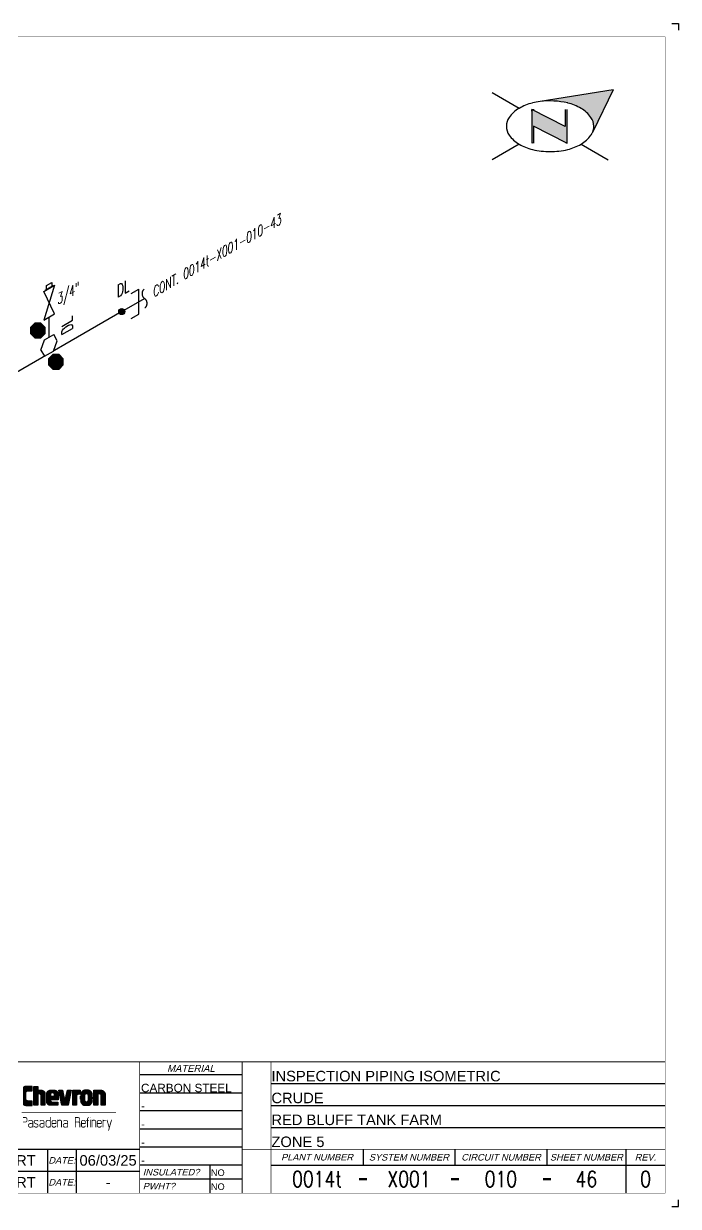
# Model space of a CAD drawing. Header units: inches. Extents: x 0 to 17.2, y 0 to 11.2.
# Drawn here: x 11.02 to 17.25, y 0 to 11.25 of the extents above; entities that cross this region are included whole.
import ezdxf
from ezdxf.enums import TextEntityAlignment as Align

# ---------------------------------------------------------------- set-up
doc = ezdxf.new("R2010")
doc.units = ezdxf.units.IN
doc.header["$MEASUREMENT"] = 0
doc.linetypes.add('HIDDEN2', pattern=[0.1875, 0.125, -0.0625])
for name, color, linetype in [('BORDER', 3, 'Continuous'), ('BORDERTEXT', 7, 'Continuous'), ('Continuation', 7, 'Continuous'), ('DL', 20, 'Continuous'), ('FITTINGS', 4, 'Continuous'), ('LOGO', 8, 'Continuous'), ('PART_PCML', 7, 'Continuous'), ('PIPE-ANNO', 150, 'HIDDEN2'), ('TEXT', 7, 'Continuous'), ('UNAS.PIPE', 251, 'Continuous')]:
    doc.layers.add(name, color=color, linetype=linetype)
doc.layers.add('PIPE', color=7, linetype='Continuous', lineweight=30)
doc.styles.add('FEASStandard', font='arial.ttf')
doc.styles.add('ISO30', font='simplex.shx', dxfattribs={"width": 0.85, "oblique": 30, "height": 0.075})
doc.styles.add('PART_Standard', font='romans', dxfattribs={"width": 0.8, "height": 0.09})
doc.styles.add('Richmond', font='arial.ttf')
doc.styles.add('SIMPLEX', font='ROMANS')
doc.dimstyles.new('Richmond', dxfattribs={"dimtxt": 0.18, "dimasz": 0.18, "dimexe": 0.18, "dimexo": 0.0625, "dimgap": 0.09, "dimtad": 0, "dimtih": 1, "dimtoh": 1, "dimdec": 4, "dimzin": 0, "dimdsep": 46, "dimtxsty": 'Richmond', "dimcen": 0.09, "dimadec": 0, "dimazin": 0, "dimtfac": 1, "dimtdec": 4, "dimtofl": 0, "dimtmove": 0, "dimatfit": 3, "dimfxl": 1, "dimtolj": 1, "dimtzin": 0, "dimarcsym": 0})

# ---------------------------------------------------------------- blocks, each defined once
blk = doc.blocks.new('north2')
at = {"layer": 'BORDER'}
for points in [[(-0.706, -0.767, -0.156851), (-0.679, -0.851, -0.095667), (-0.689, -0.905), (-0.495, -0.504), (-1.19, -0.617, -0.092194), (-0.928, -0.631, -0.072341), (-0.801, -0.681, -0.106617)], [(-0.938, -1.011), (-0.936, -1.009), (-0.936, -0.691), (-0.952, -0.691), (-0.952, -0.853), (-1.27, -0.691), (-1.27, -0.707), (-1.27, -1.012), (-1.254, -1.012), (-1.254, -0.849)]]:
    blk.add_hatch(color=7, dxfattribs=at).paths.add_polyline_path(points)
at = {"layer": 'BORDER', "color": 7}
for p, q in [((-1.389, -0.681), (-1.646, -0.533)), ((-0.495, -0.504), (-1.19, -0.617)), ((-0.495, -0.504), (-0.689, -0.905)), ((-1.27, -0.691), (-1.27, -1.012)), ((-0.952, -0.853), (-1.27, -0.691)), ((-1.27, -0.707), (-1.27, -0.691)), ((-1.262, -0.691), (-1.246, -0.691)), ((-0.952, -0.691), (-0.952, -0.853)), ((-0.936, -0.691), (-0.936, -1.012)), ((-0.936, -1.012), (-1.254, -0.849)), ((-1.254, -0.849), (-1.254, -1.012)), ((-1.26, -1.011), (-1.262, -1.009)), ((-0.928, -1.012), (-0.944, -1.012)), ((-1.389, -1.021), (-1.646, -1.169)), ((-0.801, -1.021), (-0.544, -1.169))]:
    blk.add_line(p, q, dxfattribs=at)
for centre, radius, start, end in [((-1.152, -1.093), 0.476, 103.4495, 120), ((-1.095, -1.329), 0.719, 97.6203, 103.4495), ((-1.095, -1.329), 0.719, 76.5505, 97.6203), ((-1.039, -1.093), 0.476, 60, 76.5505), ((-1.367, -0.851), 0.144, 144.3429, 180), ((-1.238, -0.944), 0.304, 120, 144.3429), ((-0.953, -0.944), 0.304, 35.6571, 60), ((-0.823, -0.851), 0.144, 360, 35.6571), ((-1.367, -0.851), 0.144, 180, 215.6571), ((-0.823, -0.851), 0.144, 337.5796, 360), ((-1.238, -0.758), 0.304, 215.6571, 240), ((-0.953, -0.758), 0.304, 300, 324.3429), ((-0.823, -0.851), 0.144, 324.3429, 337.5547), ((-1.152, -0.609), 0.476, 240, 256.5505), ((-1.095, -0.373), 0.719, 256.5505, 270), ((-1.095, -0.373), 0.719, 270, 283.4495), ((-1.039, -0.609), 0.476, 283.4495, 300)]:
    blk.add_arc(centre, radius, start, end, dxfattribs=at)
blk = doc.blocks.new('A$C6804a2e5')
blk.add_blockref('north2', (0, 0))
blk = doc.blocks.new('A$C860dd1f6')
at = {"layer": 'PIPE'}
blk.add_blockref('A$C6804a2e5', (0, 0), dxfattribs=at)
blk = doc.blocks.new('Border')
at = {"layer": 'BORDER'}
for p, q in [((13.225, 1.375), (12.25, 1.375)), ((13.5, 1.292), (17.25, 1.292)), ((13.225, 1.203), (12.25, 1.203)), ((13.225, 1.032), (12.25, 1.032)), ((13.5, 1.083), (17.25, 1.083)), ((13.225, 0.86), (12.25, 0.86)), ((13.5, 0.875), (17.25, 0.875)), ((13.225, 0.689), (12.25, 0.689)), ((12.25, 0.667), (10.375, 0.667)), ((11.375, 0.667), (11.375, 0.25)), ((11.65, 0.25), (11.65, 0.667)), ((14.375, 0.667), (14.375, 0.517)), ((15.25, 0.667), (15.25, 0.517)), ((16.125, 0.667), (16.125, 0.517)), ((16.875, 0.667), (16.875, 0.25)), ((12.25, 0.458), (10.375, 0.458)), ((13.225, 0.517), (12.25, 0.517)), ((12.917, 0.517), (12.917, 0.25)), ((13.5, 0.517), (17.25, 0.517)), ((13.225, 0.384), (12.25, 0.384))]:
    blk.add_line(p, q, dxfattribs=at)
at = {"layer": 'BORDER', "const_width": 0.005}
blk.add_lwpolyline([(0.25, 0.25), (17.25, 0.25), (17.25, 11.25), (0.25, 11.25)], close=True, dxfattribs=at)
at = {"layer": 'BORDER', "const_width": 0.00833}
for points in [[(17.25, 1.5), (0.25, 1.5)], [(12.25, 0.25), (12.25, 1.5)], [(13.225, 0.25), (13.225, 1.5)], [(13.5, 0.25), (13.5, 1.5)], [(13.225, 0.667), (17.25, 0.667)]]:
    blk.add_lwpolyline(points, dxfattribs=at)
at = {"layer": 'BORDERTEXT'}
blk.add_line((16.113, 0.384), (16.125, 0.384), dxfattribs=at)
at = {"layer": 'BORDERTEXT', "const_width": 0.0208}
for points in [[(14.338, 0.384), (14.412, 0.384)], [(15.212, 0.384), (15.287, 0.384)], [(16.087, 0.384), (16.163, 0.384)]]:
    blk.add_lwpolyline(points, dxfattribs=at)
at = {"layer": 'LOGO'}
for p, q in [((11.149, 1.091), (11.149, 1.26)), ((11.152, 1.09), (11.152, 1.261)), ((11.155, 1.088), (11.155, 1.263)), ((11.158, 1.087), (11.158, 1.264)), ((11.161, 1.086), (11.161, 1.265)), ((11.164, 1.086), (11.164, 1.265)), ((11.168, 1.085), (11.168, 1.266)), ((11.171, 1.216), (11.171, 1.266)), ((11.174, 1.22), (11.174, 1.266)), ((11.177, 1.222), (11.177, 1.266)), ((11.18, 1.223), (11.18, 1.266)), ((11.183, 1.224), (11.183, 1.266)), ((11.186, 1.224), (11.186, 1.266)), ((11.189, 1.224), (11.189, 1.266)), ((11.193, 1.224), (11.193, 1.266)), ((11.196, 1.224), (11.196, 1.266)), ((11.199, 1.224), (11.199, 1.266)), ((11.202, 1.224), (11.202, 1.266)), ((11.205, 1.224), (11.205, 1.266)), ((11.208, 1.224), (11.208, 1.266)), ((11.211, 1.224), (11.211, 1.266)), ((11.214, 1.224), (11.214, 1.266)), ((11.218, 1.224), (11.218, 1.266)), ((11.221, 1.224), (11.221, 1.266)), ((11.224, 1.224), (11.224, 1.266)), ((11.227, 1.224), (11.227, 1.266)), ((11.246, 1.086), (11.246, 1.266)), ((11.249, 1.086), (11.249, 1.266)), ((11.252, 1.086), (11.252, 1.266)), ((11.255, 1.086), (11.255, 1.266)), ((11.258, 1.086), (11.258, 1.266)), ((11.261, 1.086), (11.261, 1.266)), ((11.264, 1.086), (11.264, 1.266)), ((11.268, 1.086), (11.268, 1.266)), ((11.271, 1.086), (11.271, 1.266)), ((11.274, 1.086), (11.274, 1.266)), ((11.277, 1.086), (11.277, 1.266)), ((11.28, 1.086), (11.28, 1.266)), ((11.171, 1.085), (11.171, 1.136)), ((11.174, 1.085), (11.174, 1.132)), ((11.177, 1.085), (11.177, 1.13)), ((11.18, 1.085), (11.18, 1.128)), ((11.183, 1.085), (11.183, 1.128)), ((11.186, 1.085), (11.186, 1.127)), ((11.189, 1.085), (11.189, 1.127)), ((11.193, 1.085), (11.193, 1.127)), ((11.196, 1.085), (11.196, 1.127)), ((11.199, 1.085), (11.199, 1.127)), ((11.202, 1.085), (11.202, 1.127)), ((11.205, 1.085), (11.205, 1.127)), ((11.208, 1.085), (11.208, 1.127)), ((11.211, 1.085), (11.211, 1.127)), ((11.214, 1.085), (11.214, 1.127)), ((11.218, 1.085), (11.218, 1.127)), ((11.221, 1.085), (11.221, 1.127)), ((11.224, 1.085), (11.224, 1.127)), ((11.227, 1.085), (11.227, 1.127)), ((11.283, 1.194), (11.283, 1.229)), ((11.286, 1.194), (11.286, 1.229)), ((11.289, 1.194), (11.289, 1.229)), ((11.293, 1.194), (11.293, 1.229)), ((11.296, 1.194), (11.296, 1.229)), ((11.299, 1.194), (11.299, 1.229)), ((11.302, 1.193), (11.302, 1.229)), ((11.305, 1.192), (11.305, 1.229)), ((11.308, 1.19), (11.308, 1.229)), ((11.311, 1.186), (11.311, 1.229)), ((11.314, 1.086), (11.314, 1.229)), ((11.318, 1.086), (11.318, 1.229)), ((11.321, 1.086), (11.321, 1.229)), ((11.324, 1.086), (11.324, 1.228)), ((11.327, 1.086), (11.327, 1.227)), ((11.33, 1.086), (11.33, 1.226)), ((11.333, 1.086), (11.333, 1.224)), ((11.336, 1.086), (11.336, 1.221)), ((11.339, 1.086), (11.339, 1.219)), ((11.343, 1.086), (11.343, 1.215)), ((11.346, 1.086), (11.346, 1.21)), ((11.349, 1.086), (11.349, 1.2)), ((11.368, 1.111), (11.368, 1.204)), ((11.371, 1.104), (11.371, 1.211)), ((11.374, 1.099), (11.374, 1.216)), ((11.377, 1.096), (11.377, 1.219)), ((11.38, 1.093), (11.38, 1.222)), ((11.383, 1.091), (11.383, 1.224)), ((11.386, 1.089), (11.386, 1.226)), ((11.389, 1.088), (11.389, 1.227)), ((11.393, 1.087), (11.393, 1.228)), ((11.396, 1.086), (11.396, 1.229)), ((11.399, 1.086), (11.399, 1.229)), ((11.402, 1.139), (11.402, 1.229)), ((11.402, 1.086), (11.402, 1.132)), ((11.405, 1.2), (11.405, 1.229)), ((11.405, 1.139), (11.405, 1.174)), ((11.408, 1.202), (11.408, 1.229)), ((11.408, 1.139), (11.408, 1.174)), ((11.411, 1.204), (11.411, 1.229)), ((11.411, 1.139), (11.411, 1.174)), ((11.414, 1.205), (11.414, 1.229)), ((11.414, 1.139), (11.414, 1.174)), ((11.418, 1.205), (11.418, 1.229)), ((11.418, 1.139), (11.418, 1.174)), ((11.421, 1.205), (11.421, 1.229)), ((11.421, 1.139), (11.421, 1.174)), ((11.424, 1.205), (11.424, 1.229)), ((11.424, 1.139), (11.424, 1.174)), ((11.427, 1.205), (11.427, 1.229)), ((11.427, 1.139), (11.427, 1.174)), ((11.43, 1.204), (11.43, 1.229)), ((11.43, 1.139), (11.43, 1.174)), ((11.433, 1.202), (11.433, 1.229)), ((11.433, 1.139), (11.433, 1.174)), ((11.436, 1.199), (11.436, 1.229)), ((11.436, 1.139), (11.436, 1.174)), ((11.439, 1.139), (11.439, 1.229)), ((11.443, 1.139), (11.443, 1.229)), ((11.446, 1.139), (11.446, 1.229)), ((11.449, 1.139), (11.449, 1.228)), ((11.452, 1.139), (11.452, 1.227)), ((11.455, 1.139), (11.455, 1.225)), ((11.458, 1.139), (11.458, 1.223)), ((11.461, 1.139), (11.461, 1.221)), ((11.464, 1.139), (11.464, 1.218)), ((11.468, 1.139), (11.468, 1.214)), ((11.471, 1.139), (11.471, 1.208)), ((11.474, 1.139), (11.474, 1.196)), ((11.483, 1.216), (11.483, 1.229)), ((11.486, 1.201), (11.486, 1.229)), ((11.489, 1.186), (11.489, 1.229)), ((11.493, 1.171), (11.493, 1.229)), ((11.496, 1.156), (11.496, 1.229)), ((11.499, 1.141), (11.499, 1.229)), ((11.502, 1.126), (11.502, 1.229)), ((11.505, 1.111), (11.505, 1.229)), ((11.508, 1.096), (11.508, 1.229)), ((11.511, 1.086), (11.511, 1.229)), ((11.514, 1.086), (11.514, 1.229)), ((11.518, 1.086), (11.518, 1.224)), ((11.521, 1.086), (11.521, 1.209)), ((11.524, 1.086), (11.524, 1.195)), ((11.527, 1.086), (11.527, 1.181)), ((11.53, 1.086), (11.53, 1.167)), ((11.533, 1.086), (11.533, 1.153)), ((11.536, 1.086), (11.536, 1.138)), ((11.543, 1.086), (11.543, 1.133)), ((11.546, 1.086), (11.546, 1.146)), ((11.549, 1.086), (11.549, 1.16)), ((11.552, 1.086), (11.552, 1.174)), ((11.555, 1.086), (11.555, 1.187)), ((11.558, 1.086), (11.558, 1.201)), ((11.561, 1.086), (11.561, 1.215)), ((11.564, 1.086), (11.564, 1.228)), ((11.568, 1.086), (11.568, 1.229)), ((11.571, 1.089), (11.571, 1.229)), ((11.574, 1.104), (11.574, 1.229)), ((11.577, 1.119), (11.577, 1.229)), ((11.58, 1.134), (11.58, 1.229)), ((11.583, 1.149), (11.583, 1.229)), ((11.586, 1.163), (11.586, 1.229)), ((11.589, 1.178), (11.589, 1.229)), ((11.593, 1.193), (11.593, 1.229)), ((11.596, 1.208), (11.596, 1.229)), ((11.599, 1.222), (11.599, 1.229)), ((11.614, 1.086), (11.614, 1.229)), ((11.618, 1.086), (11.618, 1.229)), ((11.621, 1.086), (11.621, 1.229)), ((11.624, 1.086), (11.624, 1.229)), ((11.627, 1.086), (11.627, 1.229)), ((11.63, 1.086), (11.63, 1.229)), ((11.633, 1.086), (11.633, 1.229)), ((11.636, 1.086), (11.636, 1.229)), ((11.639, 1.086), (11.639, 1.229)), ((11.643, 1.086), (11.643, 1.229)), ((11.646, 1.086), (11.646, 1.229)), ((11.649, 1.086), (11.649, 1.229)), ((11.652, 1.183), (11.652, 1.229)), ((11.655, 1.187), (11.655, 1.229)), ((11.658, 1.189), (11.658, 1.229)), ((11.661, 1.19), (11.661, 1.229)), ((11.664, 1.191), (11.664, 1.229)), ((11.668, 1.191), (11.668, 1.229)), ((11.671, 1.191), (11.671, 1.229)), ((11.674, 1.191), (11.674, 1.229)), ((11.677, 1.191), (11.677, 1.229)), ((11.68, 1.191), (11.68, 1.229)), ((11.683, 1.191), (11.683, 1.229)), ((11.689, 1.143), (11.689, 1.173)), ((11.693, 1.115), (11.693, 1.201)), ((11.696, 1.107), (11.696, 1.208)), ((11.699, 1.103), (11.699, 1.213)), ((11.702, 1.099), (11.702, 1.216)), ((11.705, 1.096), (11.705, 1.22)), ((11.708, 1.093), (11.708, 1.222)), ((11.711, 1.092), (11.711, 1.224)), ((11.714, 1.09), (11.714, 1.225)), ((11.718, 1.088), (11.718, 1.227)), ((11.721, 1.087), (11.721, 1.228)), ((11.724, 1.087), (11.724, 1.229)), ((11.727, 1.185), (11.727, 1.229)), ((11.727, 1.086), (11.727, 1.13)), ((11.73, 1.19), (11.73, 1.229)), ((11.733, 1.193), (11.733, 1.229)), ((11.736, 1.194), (11.736, 1.229)), ((11.739, 1.195), (11.739, 1.229)), ((11.743, 1.195), (11.743, 1.229)), ((11.746, 1.195), (11.746, 1.229)), ((11.749, 1.195), (11.749, 1.229)), ((11.752, 1.195), (11.752, 1.229)), ((11.755, 1.193), (11.755, 1.229)), ((11.758, 1.191), (11.758, 1.229)), ((11.761, 1.187), (11.761, 1.229)), ((11.761, 1.086), (11.761, 1.129)), ((11.764, 1.087), (11.764, 1.229)), ((11.768, 1.087), (11.768, 1.228)), ((11.771, 1.088), (11.771, 1.227)), ((11.774, 1.089), (11.774, 1.226)), ((11.777, 1.091), (11.777, 1.224)), ((11.78, 1.093), (11.78, 1.222)), ((11.783, 1.095), (11.783, 1.22)), ((11.786, 1.098), (11.786, 1.217)), ((11.789, 1.102), (11.789, 1.214)), ((11.793, 1.106), (11.793, 1.209)), ((11.796, 1.113), (11.796, 1.202)), ((11.799, 1.131), (11.799, 1.184)), ((11.814, 1.086), (11.814, 1.229)), ((11.818, 1.086), (11.818, 1.229)), ((11.821, 1.086), (11.821, 1.229)), ((11.824, 1.086), (11.824, 1.229)), ((11.827, 1.086), (11.827, 1.229)), ((11.83, 1.086), (11.83, 1.229)), ((11.833, 1.086), (11.833, 1.229)), ((11.836, 1.086), (11.836, 1.229)), ((11.839, 1.086), (11.839, 1.229)), ((11.843, 1.086), (11.843, 1.229)), ((11.846, 1.086), (11.846, 1.229)), ((11.849, 1.086), (11.849, 1.229)), ((11.852, 1.194), (11.852, 1.229)), ((11.855, 1.194), (11.855, 1.229)), ((11.858, 1.194), (11.858, 1.229)), ((11.861, 1.194), (11.861, 1.229)), ((11.864, 1.194), (11.864, 1.229)), ((11.868, 1.194), (11.868, 1.229)), ((11.871, 1.193), (11.871, 1.229)), ((11.874, 1.193), (11.874, 1.229)), ((11.877, 1.191), (11.877, 1.229)), ((11.88, 1.188), (11.88, 1.229)), ((11.883, 1.184), (11.883, 1.229)), ((11.886, 1.086), (11.886, 1.229)), ((11.889, 1.086), (11.889, 1.228)), ((11.893, 1.086), (11.893, 1.228)), ((11.896, 1.086), (11.896, 1.226)), ((11.899, 1.086), (11.899, 1.225)), ((11.902, 1.086), (11.902, 1.223)), ((11.905, 1.086), (11.905, 1.221)), ((11.908, 1.086), (11.908, 1.219)), ((11.911, 1.086), (11.911, 1.215)), ((11.914, 1.086), (11.914, 1.212)), ((11.918, 1.086), (11.918, 1.206)), ((11.921, 1.086), (11.921, 1.198)), ((11.405, 1.086), (11.405, 1.124)), ((11.408, 1.086), (11.408, 1.121)), ((11.411, 1.086), (11.411, 1.119)), ((11.414, 1.086), (11.414, 1.118)), ((11.418, 1.086), (11.418, 1.117)), ((11.421, 1.086), (11.421, 1.117)), ((11.424, 1.086), (11.424, 1.117)), ((11.427, 1.086), (11.427, 1.117)), ((11.43, 1.086), (11.43, 1.117)), ((11.433, 1.086), (11.433, 1.117)), ((11.436, 1.086), (11.436, 1.117)), ((11.439, 1.086), (11.439, 1.117)), ((11.443, 1.086), (11.443, 1.117)), ((11.446, 1.086), (11.446, 1.117)), ((11.449, 1.086), (11.449, 1.117)), ((11.452, 1.086), (11.452, 1.117)), ((11.455, 1.086), (11.455, 1.117)), ((11.458, 1.086), (11.458, 1.117)), ((11.461, 1.086), (11.461, 1.117)), ((11.464, 1.086), (11.464, 1.117)), ((11.468, 1.086), (11.468, 1.117)), ((11.471, 1.086), (11.471, 1.117)), ((11.539, 1.086), (11.539, 1.124)), ((11.73, 1.086), (11.73, 1.125)), ((11.733, 1.086), (11.733, 1.122)), ((11.736, 1.086), (11.736, 1.121)), ((11.739, 1.086), (11.739, 1.12)), ((11.743, 1.086), (11.743, 1.12)), ((11.746, 1.086), (11.746, 1.12)), ((11.749, 1.086), (11.749, 1.12)), ((11.752, 1.086), (11.752, 1.121)), ((11.755, 1.086), (11.755, 1.122)), ((11.758, 1.086), (11.758, 1.124))]:
    blk.add_line(p, q, dxfattribs=at)
for points in [[(11.228, 1.086), (11.228, 1.127), (11.186, 1.127), (11.184, 1.128), (11.183, 1.128), (11.181, 1.128), (11.18, 1.129), (11.178, 1.129), (11.177, 1.13), (11.176, 1.131), (11.174, 1.132), (11.173, 1.133), (11.172, 1.134), (11.171, 1.135), (11.17, 1.136), (11.17, 1.138), (11.169, 1.139), (11.168, 1.141), (11.168, 1.142), (11.168, 1.144), (11.168, 1.145), (11.168, 1.206), (11.168, 1.208), (11.168, 1.209), (11.168, 1.211), (11.169, 1.213), (11.17, 1.214), (11.17, 1.215), (11.171, 1.217), (11.172, 1.218), (11.173, 1.219), (11.174, 1.22), (11.176, 1.221), (11.177, 1.222), (11.178, 1.223), (11.18, 1.223), (11.181, 1.224), (11.183, 1.224), (11.184, 1.224), (11.186, 1.224), (11.228, 1.224), (11.228, 1.266), (11.171, 1.266), (11.169, 1.266), (11.166, 1.266), (11.164, 1.265), (11.161, 1.265), (11.159, 1.264), (11.157, 1.263), (11.155, 1.263), (11.152, 1.261), (11.15, 1.26), (11.148, 1.259), (11.146, 1.258)], [(11.146, 1.093), (11.148, 1.092), (11.15, 1.091), (11.152, 1.09), (11.155, 1.089), (11.157, 1.088), (11.159, 1.087), (11.161, 1.086), (11.164, 1.086), (11.166, 1.085), (11.169, 1.085), (11.171, 1.085), (11.228, 1.085)], [(11.439, 1.174), (11.439, 1.191), (11.439, 1.192), (11.439, 1.194), (11.438, 1.195), (11.438, 1.196), (11.437, 1.198), (11.437, 1.199), (11.436, 1.2), (11.435, 1.201), (11.434, 1.202), (11.433, 1.202), (11.432, 1.203), (11.431, 1.204), (11.429, 1.204), (11.428, 1.205), (11.427, 1.205), (11.425, 1.205), (11.416, 1.205), (11.415, 1.205), (11.413, 1.205), (11.412, 1.204), (11.411, 1.204), (11.409, 1.203), (11.408, 1.202), (11.407, 1.202), (11.406, 1.201), (11.405, 1.2), (11.404, 1.199), (11.404, 1.198), (11.403, 1.196), (11.403, 1.195), (11.402, 1.194), (11.402, 1.192), (11.402, 1.191), (11.402, 1.174), (11.439, 1.174)], [(11.57, 1.086), (11.51, 1.086), (11.48, 1.229), (11.516, 1.229), (11.54, 1.121), (11.565, 1.229), (11.6, 1.229), (11.57, 1.086)], [(11.614, 1.086), (11.614, 1.229), (11.684, 1.229), (11.684, 1.191), (11.665, 1.191), (11.664, 1.191), (11.662, 1.19), (11.661, 1.19), (11.66, 1.19), (11.658, 1.189), (11.657, 1.189), (11.656, 1.188), (11.655, 1.187), (11.654, 1.186), (11.653, 1.185), (11.652, 1.184), (11.652, 1.182), (11.651, 1.181), (11.651, 1.18), (11.651, 1.179), (11.65, 1.177), (11.65, 1.176), (11.65, 1.086), (11.614, 1.086)]]:
    blk.add_lwpolyline(points, dxfattribs=at)
for points in [[(11.331, 1.225), (11.333, 1.224), (11.335, 1.223), (11.337, 1.221), (11.338, 1.22), (11.34, 1.218), (11.341, 1.216), (11.343, 1.215), (11.344, 1.213), (11.345, 1.211), (11.346, 1.209), (11.347, 1.207), (11.348, 1.205), (11.348, 1.203), (11.349, 1.2), (11.349, 1.198), (11.349, 1.196), (11.349, 1.194), (11.349, 1.086), (11.314, 1.086), (11.314, 1.177, 0.414214), (11.297, 1.194), (11.281, 1.194), (11.281, 1.086), (11.245, 1.086), (11.245, 1.266), (11.281, 1.266), (11.281, 1.229), (11.314, 1.229), (11.316, 1.229), (11.318, 1.229), (11.32, 1.229), (11.323, 1.228), (11.325, 1.228), (11.327, 1.227), (11.329, 1.226)], [(11.897, 1.226), (11.899, 1.225), (11.901, 1.224), (11.903, 1.223), (11.905, 1.221), (11.907, 1.22), (11.909, 1.218), (11.911, 1.216), (11.912, 1.214), (11.914, 1.213), (11.915, 1.211), (11.916, 1.209), (11.917, 1.206), (11.919, 1.204), (11.919, 1.202), (11.92, 1.2), (11.921, 1.197), (11.921, 1.195), (11.922, 1.192), (11.922, 1.19), (11.922, 1.188), (11.922, 1.086), (11.885, 1.086), (11.885, 1.177, 0.414214), (11.868, 1.194), (11.851, 1.194), (11.851, 1.086), (11.814, 1.086), (11.814, 1.229), (11.88, 1.229), (11.883, 1.229), (11.885, 1.229), (11.887, 1.229), (11.89, 1.228), (11.892, 1.228), (11.895, 1.227)]]:
    blk.add_lwpolyline(points, format="xyb", close=True, dxfattribs=at)
for points in [[(11.471, 1.086), (11.402, 1.086), (11.399, 1.086), (11.397, 1.086), (11.395, 1.086), (11.393, 1.087), (11.391, 1.088), (11.389, 1.088), (11.387, 1.089), (11.385, 1.09), (11.382, 1.091), (11.381, 1.093), (11.379, 1.094), (11.377, 1.095), (11.376, 1.097), (11.374, 1.099), (11.373, 1.101), (11.372, 1.102), (11.37, 1.104), (11.369, 1.106), (11.369, 1.108), (11.368, 1.111), (11.367, 1.113), (11.367, 1.115), (11.366, 1.117), (11.366, 1.119), (11.366, 1.121), (11.366, 1.194), (11.366, 1.196), (11.366, 1.198), (11.367, 1.2), (11.367, 1.203), (11.368, 1.205), (11.369, 1.207), (11.369, 1.209), (11.37, 1.211), (11.372, 1.213), (11.373, 1.215), (11.374, 1.216), (11.376, 1.218), (11.377, 1.22), (11.379, 1.221), (11.381, 1.223), (11.382, 1.224), (11.385, 1.225), (11.387, 1.226), (11.389, 1.227), (11.391, 1.228), (11.393, 1.228), (11.395, 1.229), (11.397, 1.229), (11.399, 1.229), (11.402, 1.229), (11.438, 1.229), (11.44, 1.229), (11.443, 1.229), (11.445, 1.229), (11.447, 1.228), (11.449, 1.228), (11.451, 1.227), (11.453, 1.226), (11.455, 1.225), (11.457, 1.224), (11.459, 1.223), (11.461, 1.221), (11.463, 1.22), (11.464, 1.218), (11.466, 1.216), (11.467, 1.215), (11.468, 1.213), (11.47, 1.211), (11.47, 1.209), (11.471, 1.207), (11.472, 1.205), (11.473, 1.203), (11.473, 1.2), (11.474, 1.198), (11.474, 1.196), (11.474, 1.194), (11.474, 1.139), (11.402, 1.139), (11.402, 1.139), (11.402, 1.133), (11.402, 1.132), (11.402, 1.13), (11.403, 1.129), (11.403, 1.127), (11.404, 1.126), (11.405, 1.125), (11.406, 1.123), (11.407, 1.122), (11.408, 1.121), (11.409, 1.12), (11.411, 1.119), (11.412, 1.119), (11.414, 1.118), (11.415, 1.117), (11.417, 1.117), (11.418, 1.117), (11.42, 1.117), (11.471, 1.117)], [(11.696, 1.209), (11.695, 1.206), (11.694, 1.204), (11.693, 1.202), (11.692, 1.2), (11.692, 1.197), (11.691, 1.195), (11.691, 1.192), (11.691, 1.19), (11.691, 1.188), (11.69, 1.187), (11.69, 1.187), (11.69, 1.186), (11.69, 1.186), (11.69, 1.185), (11.69, 1.185), (11.69, 1.184), (11.69, 1.184), (11.69, 1.183), (11.69, 1.183), (11.69, 1.182), (11.69, 1.182), (11.69, 1.181), (11.69, 1.181), (11.69, 1.18), (11.69, 1.18), (11.69, 1.179), (11.69, 1.179), (11.69, 1.178), (11.69, 1.178), (11.69, 1.177), (11.69, 1.177), (11.69, 1.176), (11.69, 1.176), (11.69, 1.175), (11.69, 1.175), (11.69, 1.174), (11.69, 1.174), (11.69, 1.173), (11.69, 1.173), (11.689, 1.172), (11.689, 1.172), (11.689, 1.171), (11.689, 1.171), (11.689, 1.17), (11.689, 1.17), (11.689, 1.169), (11.689, 1.169), (11.689, 1.168), (11.689, 1.168), (11.689, 1.167), (11.689, 1.167), (11.689, 1.166), (11.689, 1.166), (11.689, 1.165), (11.689, 1.165), (11.689, 1.164), (11.689, 1.164), (11.689, 1.163), (11.689, 1.163), (11.689, 1.162), (11.689, 1.162), (11.689, 1.161), (11.689, 1.16), (11.689, 1.16), (11.689, 1.16), (11.689, 1.159), (11.689, 1.159), (11.689, 1.158), (11.689, 1.157), (11.689, 1.157), (11.689, 1.157), (11.689, 1.156), (11.689, 1.156), (11.689, 1.155), (11.689, 1.155), (11.689, 1.154), (11.689, 1.154), (11.689, 1.153), (11.689, 1.153), (11.689, 1.152), (11.689, 1.151), (11.689, 1.151), (11.689, 1.151), (11.689, 1.15), (11.689, 1.15), (11.689, 1.149), (11.689, 1.148), (11.689, 1.148), (11.689, 1.148), (11.689, 1.147), (11.689, 1.147), (11.689, 1.146), (11.689, 1.146), (11.689, 1.145), (11.689, 1.145), (11.689, 1.144), (11.689, 1.144), (11.689, 1.143), (11.69, 1.142), (11.69, 1.142), (11.69, 1.141), (11.69, 1.141), (11.69, 1.141), (11.69, 1.14), (11.69, 1.139), (11.69, 1.139), (11.69, 1.138), (11.69, 1.138), (11.69, 1.138), (11.69, 1.137), (11.69, 1.136), (11.69, 1.136), (11.69, 1.135), (11.69, 1.135), (11.69, 1.134), (11.69, 1.134), (11.69, 1.133), (11.69, 1.133), (11.69, 1.132), (11.69, 1.132), (11.69, 1.131), (11.69, 1.131), (11.69, 1.13), (11.69, 1.13), (11.69, 1.129), (11.69, 1.129), (11.69, 1.129), (11.69, 1.128), (11.691, 1.127), (11.691, 1.128), (11.691, 1.125), (11.691, 1.123), (11.691, 1.12), (11.692, 1.118), (11.692, 1.116), (11.693, 1.113), (11.694, 1.111), (11.695, 1.109), (11.696, 1.107), (11.697, 1.105), (11.699, 1.103), (11.7, 1.101), (11.702, 1.099), (11.703, 1.097), (11.705, 1.095), (11.707, 1.094), (11.709, 1.093), (11.711, 1.091), (11.714, 1.09), (11.716, 1.089), (11.718, 1.088), (11.72, 1.088), (11.723, 1.087), (11.725, 1.086), (11.727, 1.086), (11.73, 1.086), (11.732, 1.086), (11.745, 1.086), (11.757, 1.086), (11.759, 1.086), (11.762, 1.086), (11.764, 1.086), (11.766, 1.087), (11.769, 1.088), (11.771, 1.088), (11.773, 1.089), (11.775, 1.09), (11.778, 1.091), (11.78, 1.093), (11.782, 1.094), (11.783, 1.095), (11.785, 1.097), (11.787, 1.099), (11.789, 1.101), (11.79, 1.103), (11.792, 1.105), (11.793, 1.107), (11.794, 1.109), (11.795, 1.111), (11.796, 1.113), (11.797, 1.116), (11.797, 1.118), (11.798, 1.12), (11.798, 1.123), (11.798, 1.125), (11.798, 1.128), (11.798, 1.127), (11.798, 1.128), (11.799, 1.129), (11.799, 1.13), (11.799, 1.13), (11.799, 1.131), (11.799, 1.132), (11.799, 1.133), (11.799, 1.133), (11.799, 1.134), (11.8, 1.135), (11.8, 1.136), (11.8, 1.136), (11.8, 1.137), (11.8, 1.138), (11.8, 1.139), (11.8, 1.139), (11.8, 1.14), (11.8, 1.141), (11.8, 1.142), (11.8, 1.142), (11.8, 1.143), (11.8, 1.144), (11.8, 1.145), (11.8, 1.146), (11.8, 1.146), (11.8, 1.147), (11.8, 1.148), (11.8, 1.148), (11.8, 1.149), (11.801, 1.15), (11.801, 1.151), (11.801, 1.151), (11.801, 1.152), (11.801, 1.153), (11.801, 1.154), (11.801, 1.155), (11.801, 1.155), (11.801, 1.156), (11.801, 1.157), (11.801, 1.157), (11.801, 1.158), (11.801, 1.159), (11.801, 1.16), (11.801, 1.16), (11.801, 1.161), (11.801, 1.162), (11.801, 1.163), (11.801, 1.164), (11.801, 1.165), (11.8, 1.165), (11.8, 1.166), (11.8, 1.167), (11.8, 1.168), (11.8, 1.168), (11.8, 1.169), (11.8, 1.17), (11.8, 1.17), (11.8, 1.171), (11.8, 1.172), (11.8, 1.173), (11.8, 1.174), (11.8, 1.174), (11.8, 1.175), (11.8, 1.176), (11.8, 1.177), (11.8, 1.177), (11.8, 1.178), (11.8, 1.179), (11.8, 1.179), (11.799, 1.18), (11.799, 1.181), (11.799, 1.182), (11.799, 1.182), (11.799, 1.183), (11.799, 1.184), (11.799, 1.185), (11.799, 1.186), (11.799, 1.186), (11.798, 1.187), (11.798, 1.188), (11.798, 1.19), (11.798, 1.192), (11.798, 1.195), (11.797, 1.197), (11.797, 1.2), (11.796, 1.202), (11.795, 1.204), (11.794, 1.206), (11.793, 1.209), (11.792, 1.211), (11.79, 1.213), (11.789, 1.214), (11.787, 1.216), (11.785, 1.218), (11.783, 1.22), (11.782, 1.221), (11.78, 1.223), (11.778, 1.224), (11.775, 1.225), (11.773, 1.226), (11.771, 1.227), (11.769, 1.228), (11.766, 1.228), (11.764, 1.229), (11.762, 1.229), (11.759, 1.229), (11.757, 1.229), (11.745, 1.229), (11.732, 1.229), (11.73, 1.229), (11.727, 1.229), (11.725, 1.229), (11.723, 1.228), (11.72, 1.228), (11.718, 1.227), (11.716, 1.226), (11.714, 1.225), (11.711, 1.224), (11.709, 1.223), (11.707, 1.221), (11.705, 1.22), (11.703, 1.218), (11.702, 1.216), (11.7, 1.214), (11.699, 1.213), (11.697, 1.211)], [(11.727, 1.186), (11.727, 1.184), (11.726, 1.183), (11.726, 1.182), (11.726, 1.18), (11.726, 1.135), (11.726, 1.133), (11.726, 1.132), (11.727, 1.131), (11.727, 1.13), (11.728, 1.128), (11.729, 1.127), (11.729, 1.126), (11.73, 1.125), (11.731, 1.124), (11.732, 1.123), (11.733, 1.122), (11.734, 1.121), (11.736, 1.121), (11.737, 1.121), (11.738, 1.12), (11.74, 1.12), (11.741, 1.12), (11.745, 1.12), (11.748, 1.12), (11.749, 1.12), (11.751, 1.12), (11.752, 1.121), (11.753, 1.121), (11.754, 1.121), (11.756, 1.122), (11.757, 1.123), (11.758, 1.124), (11.759, 1.125), (11.76, 1.126), (11.761, 1.127), (11.761, 1.128), (11.762, 1.13), (11.762, 1.131), (11.762, 1.132), (11.762, 1.133), (11.763, 1.135), (11.763, 1.18), (11.762, 1.182), (11.762, 1.183), (11.762, 1.184), (11.762, 1.186), (11.761, 1.187), (11.761, 1.188), (11.76, 1.189), (11.759, 1.19), (11.758, 1.191), (11.757, 1.192), (11.756, 1.193), (11.754, 1.194), (11.753, 1.194), (11.752, 1.195), (11.751, 1.195), (11.749, 1.195), (11.748, 1.195), (11.741, 1.195), (11.74, 1.195), (11.738, 1.195), (11.737, 1.195), (11.736, 1.194), (11.734, 1.194), (11.733, 1.193), (11.732, 1.192), (11.731, 1.191), (11.73, 1.19), (11.729, 1.189), (11.729, 1.188), (11.728, 1.187)]]:
    blk.add_lwpolyline(points, close=True, dxfattribs=at)
for points, const_width in [([(12.024, 1.015), (11.127, 1.015)], 0.00625), ([(11.4, 0.976), (11.4, 0.875)], 0.00773), ([(11.45, 0.913), (11.421, 0.913)], 0.00773), ([(11.471, 0.948), (11.471, 0.933)], 0.00773), ([(11.638, 0.974), (11.638, 0.875)], 0.00773), ([(11.729, 0.913), (11.7, 0.913)], 0.00773), ([(11.74, 0.944), (11.769, 0.944)], 0.00773), ([(11.781, 0.948), (11.781, 0.875)], 0.00773), ([(11.796, 0.948), (11.796, 0.933)], 0.00773), ([(11.881, 0.913), (11.852, 0.913)], 0.00773), ([(11.901, 0.948), (11.901, 0.875)], 0.00773), ([(11.939, 0.948), (11.961, 0.874)], 0.00773), ([(11.983, 0.948), (11.954, 0.845)], 0.00773)]:
    blk.add_lwpolyline(points, dxfattribs=dict(at, const_width=const_width))
for points, const_width in [([(11.14, 0.97), (11.162, 0.97, -0.414214), (11.179, 0.953), (11.179, 0.944, -0.414214), (11.162, 0.927), (11.14, 0.927)], 0.00773), ([(11.233, 0.915), (11.212, 0.913, 0.396573), (11.192, 0.895), (11.192, 0.891, 0.414214), (11.216, 0.878), (11.233, 0.881)], 0.00773), ([(11.193, 0.933), (11.193, 0.933, -0.313861), (11.208, 0.944), (11.219, 0.944, -0.382974), (11.234, 0.922), (11.234, 0.875, -0.382974)], 0.00773), ([(11.284, 0.933), (11.284, 0.933, 0.313861), (11.269, 0.944), (11.262, 0.944, 0.414214), (11.247, 0.929), (11.247, 0.926, 0.265564), (11.262, 0.911), (11.273, 0.907, -0.288199), (11.284, 0.896), (11.284, 0.893, -0.414214), (11.269, 0.878), (11.262, 0.878, -0.313861), (11.247, 0.889), (11.247, 0.889)], 0.00773), ([(11.341, 0.915), (11.319, 0.913, 0.396573), (11.3, 0.895), (11.3, 0.891, 0.414214), (11.324, 0.878), (11.341, 0.881)], 0.00773), ([(11.301, 0.933), (11.301, 0.933, -0.313861), (11.316, 0.944), (11.327, 0.944, -0.382974), (11.341, 0.922), (11.341, 0.875, -0.382974)], 0.00773), ([(11.4, 0.933), (11.4, 0.933, 0.313861), (11.385, 0.944), (11.374, 0.944, 0.382974), (11.36, 0.922), (11.36, 0.9, 0.382974), (11.374, 0.878), (11.385, 0.878, 0.313861), (11.4, 0.889), (11.4, 0.889)], 0.00773), ([(11.454, 0.909), (11.454, 0.929, 0.414214), (11.439, 0.944), (11.432, 0.944, 0.414214), (11.417, 0.929), (11.417, 0.893, 0.414214), (11.432, 0.878), (11.439, 0.878, 0.414214), (11.454, 0.893), (11.454, 0.893)], 0.00773), ([(11.507, 0.875), (11.507, 0.93, 0.414214), (11.493, 0.945), (11.485, 0.945, 0.414214), (11.471, 0.93), (11.471, 0.875)], 0.00773), ([(11.565, 0.915), (11.544, 0.913, 0.396573), (11.524, 0.895), (11.524, 0.891, 0.414214), (11.548, 0.878), (11.565, 0.881)], 0.00773), ([(11.526, 0.933), (11.526, 0.933, -0.313861), (11.54, 0.944), (11.551, 0.944, -0.382974), (11.566, 0.922), (11.566, 0.875, -0.382974)], 0.00773), ([(11.642, 0.97), (11.663, 0.97, -0.414214), (11.68, 0.953), (11.68, 0.944, -0.414214), (11.663, 0.927), (11.642, 0.927)], 0.00773), ([(11.666, 0.927), (11.666, 0.927, -0.379119), (11.681, 0.912), (11.681, 0.875)], 0.00773), ([(11.733, 0.909), (11.733, 0.929, 0.414214), (11.718, 0.944), (11.711, 0.944, 0.414214), (11.697, 0.929), (11.697, 0.893, 0.414214), (11.711, 0.878), (11.718, 0.878, 0.414214), (11.733, 0.893), (11.733, 0.893)], 0.00773), ([(11.769, 0.969), (11.769, 0.969, 0.414214), (11.754, 0.955), (11.754, 0.875)], 0.00773), ([(11.779, 0.968, 1), (11.783, 0.968, 1)], 0.00387), ([(11.833, 0.875), (11.833, 0.93, 0.414214), (11.818, 0.945), (11.811, 0.945, 0.414214), (11.796, 0.93), (11.796, 0.875)], 0.00773), ([(11.885, 0.909), (11.885, 0.929, 0.414214), (11.87, 0.944), (11.863, 0.944, 0.414214), (11.848, 0.929), (11.848, 0.893, 0.414214), (11.863, 0.878), (11.87, 0.878, 0.414214), (11.885, 0.893), (11.885, 0.893)], 0.00773), ([(11.926, 0.94), (11.926, 0.94), (11.926, 0.94), (11.926, 0.94, 0.663975), (11.901, 0.929), (11.901, 0.929)], 0.00773)]:
    blk.add_lwpolyline(points, format="xyb", dxfattribs=dict(at, const_width=const_width))
at = {"layer": 'BORDERTEXT', "style": 'FEASStandard', "oblique": 15}
for s, height, p in [('MATERIAL', 0.065, (12.738, 1.437)), ('PLANT NUMBER', 0.0625, (13.938, 0.592)), ('SYSTEM NUMBER', 0.0625, (14.812, 0.592)), ('CIRCUIT NUMBER', 0.0625, (15.688, 0.592)), ('SHEET NUMBER', 0.0625, (16.5, 0.592)), ('REV.', 0.0625, (17.062, 0.592))]:
    blk.add_text(s, height=height, dxfattribs=at).set_placement(p, align=Align.MIDDLE)
for s, p in [('DATE:', (11.382, 0.562)), ('INSULATED?', (12.28, 0.45)), ('DATE:', (11.382, 0.354)), ('PWHT?', (12.28, 0.317))]:
    blk.add_text(s, height=0.0625, dxfattribs=at).set_placement(p, align=Align.MIDDLE_LEFT)
blk = doc.blocks.new('BORDER TEXT')
at = {"layer": 'BORDERTEXT'}
for tag, p, height, style in [('API_PIPE_CLASS', (5.464, 1.254), 0.08, 'Richmond'), ('MATERIAL1', (12.263, 1.211), 0.08, 'Richmond'), ('P&ID_#1', (0.25, 1.083), 0.0625, 'FEASStandard'), ('LINE_#1', (1.487, 1.083), 0.0625, 'FEASStandard'), ('CVX_PIPE_SPEC', (5.462, 1.093), 0.08, 'Richmond'), ('OP_TEMP', (5.169, 0.932), 0.08, 'Richmond'), ('MATERIAL2', (12.263, 1.04), 0.08, 'Richmond'), ('P&ID_#2', (0.25, 0.922), 0.0625, 'FEASStandard'), ('LINE_#2', (1.487, 0.922), 0.0625, 'FEASStandard'), ('MATERIAL3', (12.263, 0.868), 0.08, 'Richmond'), ('P&ID_#3', (0.25, 0.762), 0.0625, 'FEASStandard'), ('LINE_#3', (1.487, 0.762), 0.0625, 'FEASStandard'), ('FROM', (5.015, 0.772), 0.08, 'Richmond'), ('TO', (4.854, 0.611), 0.08, 'Richmond'), ('MATERIAL4', (12.263, 0.696), 0.08, 'Richmond'), ('P&ID_#4', (0.25, 0.601), 0.0625, 'FEASStandard'), ('LINE_#4', (1.487, 0.601), 0.0625, 'FEASStandard'), ('MATERIAL5', (12.263, 0.525), 0.08, 'Richmond'), ('P&ID_#5', (0.25, 0.44), 0.0625, 'FEASStandard'), ('LINE_#5', (1.487, 0.44), 0.0625, 'FEASStandard'), ('MISC', (4.979, 0.451), 0.08, 'Richmond'), ('INSULATION', (12.928, 0.414), 0.0625, 'FEASStandard'), ('P&ID_#6', (0.25, 0.28), 0.0625, 'FEASStandard'), ('LINE_#6', (1.487, 0.28), 0.0625, 'FEASStandard'), ('PWHT', (12.928, 0.281), 0.0625, 'FEASStandard')]:
    blk.add_attdef(tag, p, '', height=height, dxfattribs=dict(at, style=style))
at = {"layer": 'BORDERTEXT', "style": 'FEASStandard'}
for tag, p in [('DR.BY', (11.075, 0.562)), ('DR.BY_DATE', (11.95, 0.562)), ('CHK_BY', (11.075, 0.354)), ('CHK._BY_DATE', (11.95, 0.354))]:
    blk.add_attdef(tag, text='', height=0.1, dxfattribs=at).set_placement(p, align=Align.MIDDLE_CENTER)
at = {"layer": 'BORDERTEXT', "style": 'PART_Standard', "width": 0.8}
for tag, p in [('PLANT_NUMBER', (13.938, 0.384)), ('SYSTEM_NUMBER', (14.812, 0.384)), ('CIRCUIT_NUMBER', (15.688, 0.384)), ('SHEET_NUMBER', (16.5, 0.384)), ('REVISION', (17.062, 0.384))]:
    blk.add_attdef(tag, text='', height=0.15, dxfattribs=at).set_placement(p, align=Align.MIDDLE_CENTER)
blk = doc.blocks.new('Plant Info')
at = {"layer": 'BORDERTEXT', "style": 'FEASStandard'}
for tag, p in [('DWG_TYPE', (-0.633, -0.076)), ('SYSTEM_NAME', (-0.633, -0.284)), ('PLANT_NAME', (-0.633, -0.492)), ('ZONE', (-0.633, -0.701))]:
    blk.add_attdef(tag, p, '', height=0.1, dxfattribs=at)
blk = doc.blocks.new('*U90')
blk.add_wipeout([(-0.044, 0.025), (-0.079, 0.123), (-0.045, 0.181), (0.044, 0.13), (0.079, 0.032), (0.044, -0.025)])
at = {"layer": 'FITTINGS', "linetype": 'Continuous'}
for p, q in [((-0.079, 0.123), (-0.045, 0.181)), ((-0.044, 0.025), (-0.079, 0.123)), ((0.044, 0.13), (-0.045, 0.181)), ((0.079, 0.032), (0.044, 0.13)), ((0.044, -0.025), (-0.044, 0.025)), ((0.079, 0.032), (0.044, -0.025))]:
    blk.add_line(p, q, dxfattribs=at)
blk = doc.blocks.new('DL_Vert_330')
at = {"layer": 'DL', "style": 'ISO30', "oblique": 330, "width": 0.85}
blk.add_text('DL', height=0.1, rotation=90, dxfattribs=at).set_placement((0, 0))
blk = doc.blocks.new('2_PLUG_PIPE_30')
at = {"color": 0, "linetype": 'ByBlock', "lineweight": -2}
blk.add_wipeout([(0, 0.023), (0, -0.023), (0.055, -0.013), (0.055, 0.004), (0.09, 0.024), (0.09, 0.08), (0.055, 0.06), (0.055, 0.077)], dxfattribs=at)
for p, q in [((0.055, 0.077), (0, 0.023)), ((0, 0.023), (0, -0.023)), ((0.09, 0.08), (0.055, 0.06)), ((0.055, 0.077), (0.055, -0.013)), ((0.055, 0.004), (0.09, 0.024)), ((0.09, 0.024), (0.09, 0.08)), ((0, -0.023), (0.055, -0.013))]:
    blk.add_line(p, q, dxfattribs=at)
blk = doc.blocks.new('*U95')
blk.add_wipeout([(0.051, -0.107), (-0.051, -0.166), (0, 0), (-0.051, 0.107), (0.051, 0.166), (0, 0)]).dxf.layer = 'FITTINGS'
at = {"layer": 'FITTINGS'}
blk.add_lwpolyline([(0.051, -0.107), (-0.051, 0.107), (0.051, 0.166), (-0.051, -0.166)], close=True, dxfattribs=at)
blk = doc.blocks.new('2_WELD_SINGLE_00')
at = {"linetype": 'ByBlock', "lineweight": -2}
h = blk.add_hatch(color=0, dxfattribs=at)
edge = h.paths.add_edge_path()
edge.add_arc((0, 0), 0.0286, 0, 360)
at = {"color": 0, "linetype": 'ByBlock', "lineweight": -2}
blk.add_circle((0, 0), 0.0286, dxfattribs=at)
blk = doc.blocks.new('1_BREAK-PIPE_PIPE_00')
at = {"color": 0, "linetype": 'ByBlock', "lineweight": -2}
for centre, major_axis in [((0.03, -0.092), (0, 0.101)), ((-0.03, 0.092), (0, -0.101))]:
    blk.add_ellipse(centre, major_axis=major_axis, ratio=0.711978, start_param=0.427466, end_param=3.141593, dxfattribs=at)
blk = doc.blocks.new('1_Tilde_00')
at = {"layer": 'PIPE-ANNO', "xscale": -0.5000000000000001, "yscale": 0.5, "zscale": 0.5}
blk.add_blockref('1_BREAK-PIPE_PIPE_00', (0, 0), dxfattribs=at)
blk = doc.blocks.new('1_Cont_30')
at = {"layer": 'Continuation', "style": 'PART_Standard', "oblique": 30, "width": 0.8}
blk.add_attdef('CONT', (0, 0), '', height=0.09, rotation=30, dxfattribs=at)
blk = doc.blocks.new('1_Text_30')
at = {"layer": 'TEXT', "style": 'PART_Standard', "oblique": 30, "width": 0.8}
blk.add_attdef('TEXT', (0, 0), '', height=0.09, rotation=30, dxfattribs=at)
blk = doc.blocks.new('DL_30')
at = {"layer": 'DL', "style": 'ISO30', "oblique": 30, "width": 0.85}
blk.add_text('DL', height=0.1, rotation=30, dxfattribs=at).set_placement((-0.21, 0.037))
blk = doc.blocks.new('PART_PCML')
blk.add_hatch(color=0).paths.add_polyline_path([(-0.07, -0.029), (-0.029, -0.07), (0.029, -0.07), (0.07, -0.029), (0.07, 0.029), (0.029, 0.07), (-0.029, 0.07), (-0.07, 0.029)])
at = {"color": 7, "const_width": 0.009}
blk.add_lwpolyline([(-0.07, 0.029), (-0.029, 0.07), (0.029, 0.07), (0.07, 0.029), (0.07, -0.029), (0.029, -0.07), (-0.029, -0.07), (-0.07, -0.029), (-0.07, 0.029), (-0.029, 0.07)], dxfattribs=at)
at = {"color": 18, "true_color": 0x000000}
blk.add_lwpolyline([(-0.029, 0.07), (-0.07, 0.029), (-0.07, -0.029), (-0.029, -0.07), (0.029, -0.07), (0.07, -0.029), (0.07, 0.029), (0.029, 0.07)], close=True, dxfattribs=at)
at = {"color": 7, "true_color": 0xffffff, "style": 'SIMPLEX', "width": 0.8, "flags": 1}
for tag, p in [('CIRCUIT', (-0.094, 0.089)), ('DM', (-0.053, -0.133)), ('TYPE', (-0.075, -0.204))]:
    blk.add_attdef(tag, p, '', height=0.0586, dxfattribs=at)
at = {"color": 7, "true_color": 0xffffff, "style": 'SIMPLEX', "width": 0.8}
blk.add_attdef('DMDISP', text='', height=0.0586, dxfattribs=at).set_placement((0, 0), align=Align.MIDDLE_CENTER)
blk = doc.blocks.new('*U107')
at = {"color": 20, "linetype": 'ByBlock', "ltscale": 0.7}
blk.add_line((-0.054, -0.15), (-0.054, 0.087), dxfattribs=at)
for points in [[(-0.126, 0.046), (-0.054, 0.087)], [(-0.126, -0.191), (-0.054, -0.15)]]:
    blk.add_leader(points, dimstyle='Richmond', override={"dimasz": 0.04, "dimgap": 0.09, "dimtad": 0}, dxfattribs=at)

msp = doc.modelspace()

# ---------------------------------------------------------------- linework, layer by layer
for p, q in [((17.188, 11.25), (17.25, 11.25)), ((17.25, 11.25), (17.25, 11.188)), ((17.188, 0), (17.25, 0)), ((17.25, 0), (17.25, 0.062))]:
    msp.add_line(p, q)
at = {"layer": 'PIPE'}
for p, q in [((11.263, 8.111), (11.263, 8.732)), ((11.955, 8.511), (5.444, 4.752))]:
    msp.add_line(p, q, dxfattribs=at)
at = {"layer": 'UNAS.PIPE'}
msp.add_line((11.955, 8.511), (12.172, 8.636), dxfattribs=at)

# ---------------------------------------------------------------- block references
for name, p in [('DL_30', (12.118, 8.605)), ('1_Tilde_00', (12.172, 8.636))]:
    msp.add_blockref(name, p)
at = {"layer": 'BORDER'}
for name, p in [('Border', (-0.125, -0.125)), ('A$C860dd1f6', (17.125, 11.125))]:
    msp.add_blockref(name, p, dxfattribs=at)
at = {"layer": 'BORDERTEXT'}
msp.add_blockref('Plant Info', (14.012, 1.265), dxfattribs=at).add_auto_attribs({'DWG_TYPE': 'INSPECTION PIPING ISOMETRIC', 'SYSTEM_NAME': 'CRUDE', 'PLANT_NAME': 'RED BLUFF TANK FARM', 'ZONE': 'ZONE 5'})
ref = msp.add_blockref('BORDER TEXT', (-0.125, -0.125), dxfattribs=at)
ref.add_attrib('REVISION', '0', dxfattribs={"height": 0.15, "style": 'PART_Standard', "width": 0.8}).set_placement((16.938, 0.259), align=Align.MIDDLE_CENTER)
ref.add_attrib('SHEET_NUMBER', '46', dxfattribs={"height": 0.15, "style": 'PART_Standard', "width": 0.8}).set_placement((16.375, 0.259), align=Align.MIDDLE_CENTER)
ref.add_attrib('CIRCUIT_NUMBER', '010', dxfattribs={"height": 0.15, "style": 'PART_Standard', "width": 0.8}).set_placement((15.562, 0.259), align=Align.MIDDLE_CENTER)
ref.add_attrib('SYSTEM_NUMBER', 'X001', dxfattribs={"height": 0.15, "style": 'PART_Standard', "width": 0.8}).set_placement((14.688, 0.259), align=Align.MIDDLE_CENTER)
ref.add_attrib('PLANT_NUMBER', '0014t', dxfattribs={"height": 0.15, "style": 'PART_Standard', "width": 0.8}).set_placement((13.812, 0.259), align=Align.MIDDLE_CENTER)
ref.add_attrib('PWHT', 'NO', (12.803, 0.156), dxfattribs={"height": 0.0625, "style": 'FEASStandard'})
ref.add_attrib('INSULATION', 'NO', (12.803, 0.289), dxfattribs={"height": 0.0625, "style": 'FEASStandard'})
ref.add_attrib('MATERIAL5', '-', (12.138, 0.4), dxfattribs={"height": 0.08, "style": 'Richmond'})
ref.add_attrib('MATERIAL4', '-', (12.138, 0.571), dxfattribs={"height": 0.08, "style": 'Richmond'})
ref.add_attrib('MATERIAL3', '-', (12.138, 0.743), dxfattribs={"height": 0.08, "style": 'Richmond'})
ref.add_attrib('MATERIAL2', '-', (12.138, 0.915), dxfattribs={"height": 0.08, "style": 'Richmond'})
ref.add_attrib('MATERIAL1', 'CARBON STEEL', (12.138, 1.086), dxfattribs={"height": 0.08, "style": 'Richmond'})
ref.add_attrib('CHK._BY_DATE', '-', dxfattribs={"height": 0.1, "style": 'FEASStandard'}).set_placement((11.825, 0.229), align=Align.MIDDLE_CENTER)
ref.add_attrib('DR.BY_DATE', '06/03/25', dxfattribs={"height": 0.1, "style": 'FEASStandard'}).set_placement((11.825, 0.437), align=Align.MIDDLE_CENTER)
ref.add_attrib('CHK_BY', 'PART', dxfattribs={"height": 0.1, "style": 'FEASStandard'}).set_placement((10.95, 0.229), align=Align.MIDDLE_CENTER)
ref.add_attrib('DR.BY', 'PART', dxfattribs={"height": 0.1, "style": 'FEASStandard'}).set_placement((10.95, 0.437), align=Align.MIDDLE_CENTER)
at = {"layer": 'Continuation'}
msp.add_blockref('1_Cont_30', (12.255, 8.643), dxfattribs=at).add_auto_attribs({'CONT': 'CONT. 0014t-X001-010-43'})
at = {"layer": 'DL'}
msp.add_blockref('*U107', (12.172, 8.636), dxfattribs=at)
at = {"layer": 'UNAS.PIPE'}
msp.add_blockref('2_WELD_SINGLE_00', (11.955, 8.511), dxfattribs=at)

# ---------------------------------------------------------------- next in the draw order: block references
at = {"layer": 'FITTINGS', "xscale": -1, "rotation": 299.9999999999999}
msp.add_blockref('2_PLUG_PIPE_30', (11.264, 8.669), dxfattribs=at)
at = {"layer": 'PIPE', "xscale": -1}
msp.add_blockref('*U90', (11.263, 8.111), dxfattribs=at)

# ---------------------------------------------------------------- next in the draw order: block references
msp.add_blockref('DL_Vert_330', (11.485, 8.337))
at = {"layer": 'FITTINGS'}
msp.add_blockref('*U95', (11.264, 8.596), dxfattribs=at)
at = {"layer": 'PART_PCML', "color": 13}
msp.add_blockref('PART_PCML', (11.329, 8.034), dxfattribs=at).add_auto_attribs({'DMDISP': '85A'})

# ---------------------------------------------------------------- next in the draw order: block references
msp.add_blockref('PART_PCML', (11.156, 8.331), dxfattribs=at).add_auto_attribs({'DMDISP': '85A'})
at = {"layer": 'TEXT'}
msp.add_blockref('1_Text_30', (11.344, 8.575), dxfattribs=at).add_auto_attribs({'TEXT': '3/4"'})

doc.saveas('drawing.dxf')
